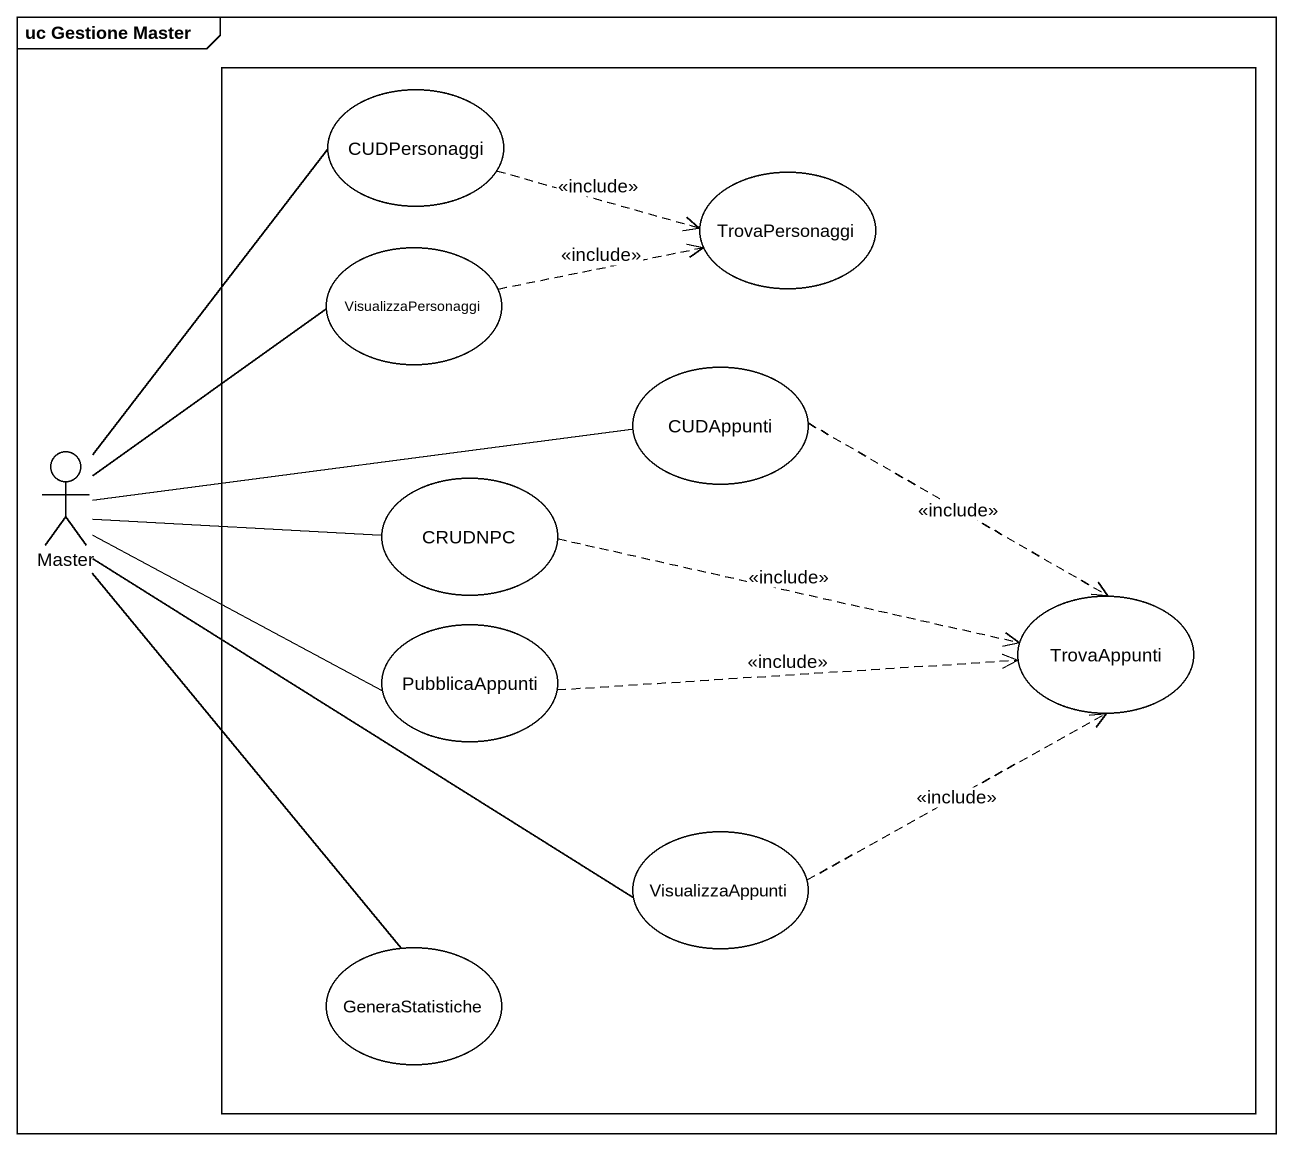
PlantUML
@startuml
mainframe uc Gestione Master
rectangle " " as rectangle1 {
  usecase CUDPersonaggi
  usecase TrovaPersonaggi
  usecase VisualizzaPersonaggi
  usecase CUDAppunti
  usecase CRUDNPC
  usecase PubblicaAppunti
  usecase TrovaAppunti
  usecase VisualizzaAppunti
  usecase GeneraStatistiche
}
actor Master
CUDPersonaggi .right.> TrovaPersonaggi : <<include>>
VisualizzaPersonaggi .right.> TrovaPersonaggi : <<include>>
CUDAppunti .right.> TrovaAppunti : <<include>>
Master -up- CUDPersonaggi
Master -up- VisualizzaPersonaggi
Master -right- CUDAppunti
Master -right- CRUDNPC
Master -right- PubblicaAppunti
Master -right- VisualizzaAppunti
Master -- GeneraStatistiche
CRUDNPC .right.> TrovaAppunti : <<include>>
PubblicaAppunti .right.> TrovaAppunti : <<include>>
VisualizzaAppunti .up.> TrovaAppunti : <<include>>
@enduml
